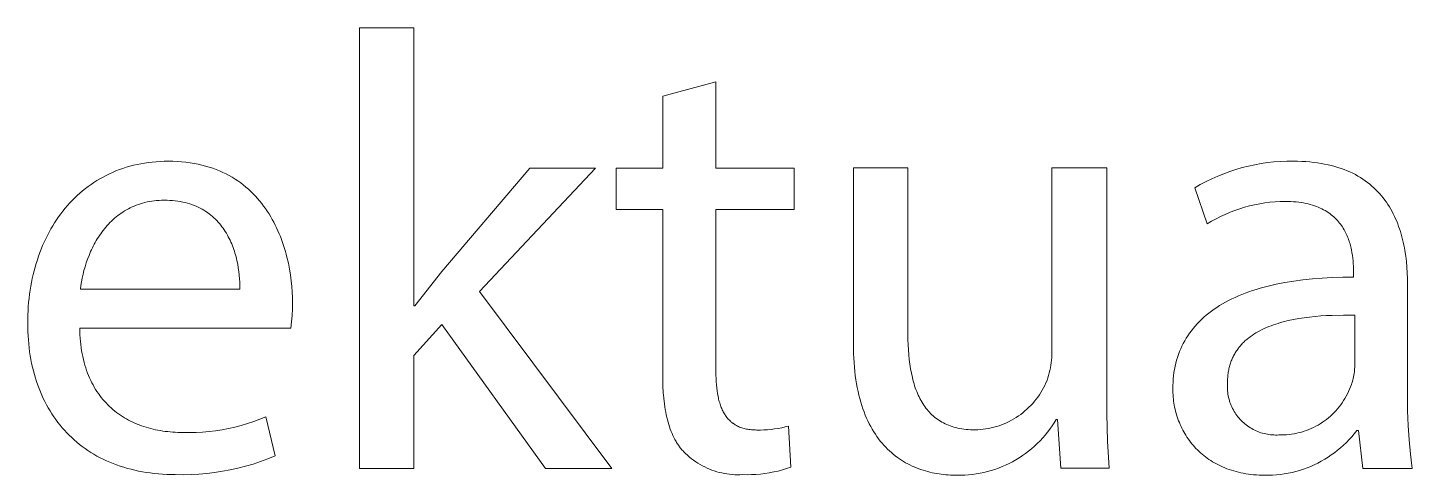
# Model space of a CAD drawing. Header units: millimetres. Extents: x -962 to 3068, y -237 to 2578.
# Drawn here: x 2639.7 to 2729.7, y -170.2 to -141.1 of the extents above; entities that cross this region are included whole.
import ezdxf

# ---------------------------------------------------------------- set-up
doc = ezdxf.new("R2010")
doc.units = ezdxf.units.MM
doc.header["$MEASUREMENT"] = 0
doc.layers.add('Domyślny', color=7, linetype='Continuous', true_color=0x000000)

msp = doc.modelspace()

# ---------------------------------------------------------------- linework, layer by layer
at = {"layer": 'Domyślny', "color": 18, "lineweight": 15, "true_color": 0x000000}
for p, q in [((2661.283, -169.788), (2661.283, -141.135)), ((2661.283, -141.135), (2664.8, -141.135)), ((2664.8, -141.135), (2664.8, -159.226)), ((2680.982, -145.579), (2684.445, -144.653)), ((2684.445, -144.653), (2684.445, -150.262)), ((2680.982, -150.262), (2680.982, -145.579)), ((2645.665, -150.365), (2645.889, -150.286)), ((2645.889, -150.286), (2646.116, -150.213)), ((2646.116, -150.213), (2646.347, -150.145)), ((2646.347, -150.145), (2646.581, -150.084)), ((2646.581, -150.084), (2646.819, -150.029)), ((2646.819, -150.029), (2647.06, -149.98)), ((2647.06, -149.98), (2647.305, -149.938)), ((2647.305, -149.938), (2647.553, -149.902)), ((2647.553, -149.902), (2647.805, -149.872)), ((2647.805, -149.872), (2648.06, -149.849)), ((2648.06, -149.849), (2648.318, -149.832)), ((2648.318, -149.832), (2648.58, -149.822)), ((2648.58, -149.822), (2648.845, -149.818)), ((2648.845, -149.818), (2649.141, -149.822)), ((2649.141, -149.822), (2649.43, -149.834)), ((2649.43, -149.834), (2649.713, -149.854)), ((2649.713, -149.854), (2649.989, -149.882)), ((2649.989, -149.882), (2650.258, -149.917)), ((2650.258, -149.917), (2650.521, -149.96)), ((2650.521, -149.96), (2650.777, -150.01)), ((2650.777, -150.01), (2651.026, -150.066)), ((2651.026, -150.066), (2651.27, -150.13)), ((2651.27, -150.13), (2651.507, -150.2)), ((2651.507, -150.2), (2651.738, -150.277)), ((2651.738, -150.277), (2651.963, -150.36)), ((2666.625, -156.998), (2672.342, -150.261)), ((2676.623, -150.261), (2669.081, -158.287)), ((2672.342, -150.261), (2676.623, -150.261)), ((2677.949, -152.96), (2677.949, -150.262)), ((2677.949, -150.262), (2680.982, -150.262)), ((2684.445, -150.262), (2689.531, -150.262)), ((2689.531, -150.262), (2689.531, -152.96)), ((2693.377, -161.69), (2693.377, -150.256)), ((2693.377, -150.256), (2696.92, -150.256)), ((2696.92, -150.256), (2696.92, -161.073)), ((2706.275, -162.24), (2706.275, -150.256)), ((2706.275, -150.256), (2709.844, -150.256)), ((2709.844, -150.256), (2709.844, -164.468)), ((2718.247, -150.352), (2718.651, -150.235)), ((2718.651, -150.235), (2719.059, -150.133)), ((2719.059, -150.133), (2719.47, -150.044)), ((2719.47, -150.044), (2719.884, -149.97)), ((2719.884, -149.97), (2720.301, -149.911)), ((2720.301, -149.911), (2720.719, -149.865)), ((2720.719, -149.865), (2721.138, -149.835)), ((2721.138, -149.835), (2721.559, -149.819)), ((2721.559, -149.819), (2721.979, -149.817)), ((2721.979, -149.817), (2722.255, -149.82)), ((2722.255, -149.82), (2722.525, -149.829)), ((2722.525, -149.829), (2722.788, -149.843)), ((2722.788, -149.843), (2723.045, -149.864)), ((2723.045, -149.864), (2723.295, -149.89)), ((2723.295, -149.89), (2723.539, -149.921)), ((2723.539, -149.921), (2723.777, -149.958)), ((2723.777, -149.958), (2724.009, -150)), ((2724.009, -150), (2724.235, -150.047)), ((2724.235, -150.047), (2724.455, -150.1)), ((2724.455, -150.1), (2724.669, -150.157)), ((2724.669, -150.157), (2724.877, -150.219)), ((2724.877, -150.219), (2725.079, -150.286)), ((2725.079, -150.286), (2725.276, -150.358)), ((2643.821, -151.326), (2644.01, -151.198)), ((2644.01, -151.198), (2644.204, -151.075)), ((2644.204, -151.075), (2644.401, -150.957)), ((2644.401, -150.957), (2644.603, -150.845)), ((2644.603, -150.845), (2644.808, -150.738)), ((2644.808, -150.738), (2645.017, -150.636)), ((2645.017, -150.636), (2645.229, -150.54)), ((2645.229, -150.54), (2645.445, -150.449)), ((2645.445, -150.449), (2645.665, -150.365)), ((2651.963, -150.36), (2652.182, -150.449)), ((2652.182, -150.449), (2652.395, -150.544)), ((2652.395, -150.544), (2652.602, -150.644)), ((2652.602, -150.644), (2652.803, -150.751)), ((2652.803, -150.751), (2652.998, -150.863)), ((2652.998, -150.863), (2653.187, -150.98)), ((2653.187, -150.98), (2653.371, -151.102)), ((2653.371, -151.102), (2653.55, -151.229)), ((2715.929, -151.338), (2716.3, -151.14)), ((2716.3, -151.14), (2716.678, -150.956)), ((2716.678, -150.956), (2717.062, -150.785)), ((2717.062, -150.785), (2717.452, -150.627)), ((2717.452, -150.627), (2717.847, -150.482)), ((2717.847, -150.482), (2718.247, -150.352)), ((2725.276, -150.358), (2725.467, -150.435)), ((2725.467, -150.435), (2725.653, -150.516)), ((2725.653, -150.516), (2725.833, -150.601)), ((2725.833, -150.601), (2726.008, -150.691)), ((2726.008, -150.691), (2726.177, -150.785)), ((2726.177, -150.785), (2726.341, -150.883)), ((2726.341, -150.883), (2726.5, -150.985)), ((2726.5, -150.985), (2726.654, -151.091)), ((2726.654, -151.091), (2726.802, -151.201)), ((2726.802, -151.201), (2726.946, -151.314)), ((2642.765, -152.2), (2642.931, -152.043)), ((2642.931, -152.043), (2643.101, -151.89)), ((2643.101, -151.89), (2643.275, -151.742)), ((2643.275, -151.742), (2643.453, -151.598)), ((2643.453, -151.598), (2643.635, -151.46)), ((2643.635, -151.46), (2643.821, -151.326)), ((2653.55, -151.229), (2653.723, -151.36)), ((2653.723, -151.36), (2653.89, -151.497)), ((2653.89, -151.497), (2654.052, -151.637)), ((2654.052, -151.637), (2654.209, -151.782)), ((2654.209, -151.782), (2654.36, -151.931)), ((2654.36, -151.931), (2654.507, -152.084)), ((2654.507, -152.084), (2654.648, -152.24)), ((2715.564, -151.548), (2715.929, -151.338)), ((2716.37, -153.897), (2715.564, -151.548)), ((2726.946, -151.314), (2727.085, -151.432)), ((2727.085, -151.432), (2727.219, -151.553)), ((2727.219, -151.553), (2727.348, -151.677)), ((2727.348, -151.677), (2727.473, -151.805)), ((2727.473, -151.805), (2727.592, -151.935)), ((2727.592, -151.935), (2727.708, -152.069)), ((2727.708, -152.069), (2727.818, -152.207)), ((2641.996, -153.056), (2642.142, -152.876)), ((2642.142, -152.876), (2642.291, -152.701)), ((2642.291, -152.701), (2642.445, -152.529)), ((2642.445, -152.529), (2642.603, -152.363)), ((2642.603, -152.363), (2642.765, -152.2)), ((2646.126, -152.976), (2646.007, -153.046)), ((2646.248, -152.909), (2646.126, -152.976)), ((2646.372, -152.846), (2646.248, -152.909)), ((2646.5, -152.785), (2646.372, -152.846)), ((2646.63, -152.729), (2646.5, -152.785)), ((2646.763, -152.676), (2646.63, -152.729)), ((2646.898, -152.626), (2646.763, -152.676)), ((2647.037, -152.581), (2646.898, -152.626)), ((2647.178, -152.539), (2647.037, -152.581)), ((2647.322, -152.501), (2647.178, -152.539)), ((2647.468, -152.468), (2647.322, -152.501)), ((2647.618, -152.438), (2647.468, -152.468)), ((2647.771, -152.413), (2647.618, -152.438)), ((2647.926, -152.392), (2647.771, -152.413)), ((2648.084, -152.376), (2647.926, -152.392)), ((2648.246, -152.364), (2648.084, -152.376)), ((2648.41, -152.357), (2648.246, -152.364)), ((2648.577, -152.355), (2648.41, -152.357)), ((2648.762, -152.357), (2648.577, -152.355)), ((2648.943, -152.365), (2648.762, -152.357)), ((2649.119, -152.377), (2648.943, -152.365)), ((2649.292, -152.395), (2649.119, -152.377)), ((2649.46, -152.417), (2649.292, -152.395)), ((2649.623, -152.444), (2649.46, -152.417)), ((2649.783, -152.475), (2649.623, -152.444)), ((2649.938, -152.51), (2649.783, -152.475)), ((2650.09, -152.55), (2649.938, -152.51)), ((2650.237, -152.594), (2650.09, -152.55)), ((2650.38, -152.642), (2650.237, -152.594)), ((2650.52, -152.694), (2650.38, -152.642)), ((2650.655, -152.75), (2650.52, -152.694)), ((2650.787, -152.809), (2650.655, -152.75)), ((2650.915, -152.873), (2650.787, -152.809)), ((2651.039, -152.939), (2650.915, -152.873)), ((2651.159, -153.009), (2651.039, -152.939)), ((2654.648, -152.24), (2654.784, -152.4)), ((2654.784, -152.4), (2654.916, -152.563)), ((2654.916, -152.563), (2655.042, -152.73)), ((2655.042, -152.73), (2655.164, -152.899)), ((2655.164, -152.899), (2655.28, -153.071)), ((2680.982, -152.96), (2677.949, -152.96)), ((2680.982, -163.616), (2680.982, -152.96)), ((2689.531, -152.96), (2684.445, -152.96)), ((2684.445, -152.96), (2684.445, -163.495)), ((2718.491, -152.911), (2718.174, -153.02)), ((2718.811, -152.813), (2718.491, -152.911)), ((2719.135, -152.726), (2718.811, -152.813)), ((2719.461, -152.65), (2719.135, -152.726)), ((2719.79, -152.585), (2719.461, -152.65)), ((2720.121, -152.532), (2719.79, -152.585)), ((2720.453, -152.49), (2720.121, -152.532)), ((2720.787, -152.46), (2720.453, -152.49)), ((2721.121, -152.441), (2720.787, -152.46)), ((2721.456, -152.434), (2721.121, -152.441)), ((2721.64, -152.436), (2721.456, -152.434)), ((2721.819, -152.442), (2721.64, -152.436)), ((2721.993, -152.453), (2721.819, -152.442)), ((2722.163, -152.467), (2721.993, -152.453)), ((2722.327, -152.485), (2722.163, -152.467)), ((2722.486, -152.507), (2722.327, -152.485)), ((2722.641, -152.533), (2722.486, -152.507)), ((2722.791, -152.562), (2722.641, -152.533)), ((2722.936, -152.595), (2722.791, -152.562)), ((2723.077, -152.631), (2722.936, -152.595)), ((2723.213, -152.671), (2723.077, -152.631)), ((2723.345, -152.713), (2723.213, -152.671)), ((2723.472, -152.759), (2723.345, -152.713)), ((2723.596, -152.808), (2723.472, -152.759)), ((2723.715, -152.86), (2723.596, -152.808)), ((2723.829, -152.914), (2723.715, -152.86)), ((2723.94, -152.971), (2723.829, -152.914)), ((2724.047, -153.031), (2723.94, -152.971)), ((2727.818, -152.207), (2727.925, -152.347)), ((2727.925, -152.347), (2728.027, -152.49)), ((2728.027, -152.49), (2728.124, -152.635)), ((2728.124, -152.635), (2728.218, -152.784)), ((2728.218, -152.784), (2728.307, -152.935)), ((2728.307, -152.935), (2728.392, -153.088)), ((2641.333, -154.019), (2641.457, -153.818)), ((2641.457, -153.818), (2641.585, -153.622)), ((2641.585, -153.622), (2641.718, -153.429)), ((2641.718, -153.429), (2641.855, -153.241)), ((2641.855, -153.241), (2641.996, -153.056)), ((2644.959, -153.904), (2644.868, -154.004)), ((2645.052, -153.807), (2644.959, -153.904)), ((2645.148, -153.712), (2645.052, -153.807)), ((2645.246, -153.62), (2645.148, -153.712)), ((2645.347, -153.53), (2645.246, -153.62)), ((2645.451, -153.442), (2645.347, -153.53)), ((2645.557, -153.357), (2645.451, -153.442)), ((2645.665, -153.275), (2645.557, -153.357)), ((2645.776, -153.196), (2645.665, -153.275)), ((2645.89, -153.12), (2645.776, -153.196)), ((2646.007, -153.046), (2645.89, -153.12)), ((2651.276, -153.083), (2651.159, -153.009)), ((2651.389, -153.159), (2651.276, -153.083)), ((2651.499, -153.239), (2651.389, -153.159)), ((2651.605, -153.322), (2651.499, -153.239)), ((2651.708, -153.407), (2651.605, -153.322)), ((2651.807, -153.495), (2651.708, -153.407)), ((2651.903, -153.586), (2651.807, -153.495)), ((2651.995, -153.68), (2651.903, -153.586)), ((2652.084, -153.775), (2651.995, -153.68)), ((2652.17, -153.873), (2652.084, -153.775)), ((2652.253, -153.974), (2652.17, -153.873)), ((2655.28, -153.071), (2655.393, -153.246)), ((2655.393, -153.246), (2655.5, -153.423)), ((2655.5, -153.423), (2655.603, -153.603)), ((2655.603, -153.603), (2655.702, -153.784)), ((2655.702, -153.784), (2655.796, -153.968)), ((2716.657, -153.725), (2716.37, -153.897)), ((2716.951, -153.563), (2716.657, -153.725)), ((2717.249, -153.412), (2716.951, -153.563)), ((2717.553, -153.271), (2717.249, -153.412)), ((2717.862, -153.14), (2717.553, -153.271)), ((2718.174, -153.02), (2717.862, -153.14)), ((2724.15, -153.094), (2724.047, -153.031)), ((2724.249, -153.159), (2724.15, -153.094)), ((2724.345, -153.226), (2724.249, -153.159)), ((2724.436, -153.295), (2724.345, -153.226)), ((2724.524, -153.367), (2724.436, -153.295)), ((2724.609, -153.44), (2724.524, -153.367)), ((2724.69, -153.516), (2724.609, -153.44)), ((2724.767, -153.593), (2724.69, -153.516)), ((2724.842, -153.672), (2724.767, -153.593)), ((2724.913, -153.753), (2724.842, -153.672)), ((2724.98, -153.836), (2724.913, -153.753)), ((2725.045, -153.92), (2724.98, -153.836)), ((2728.392, -153.088), (2728.473, -153.244)), ((2728.473, -153.244), (2728.55, -153.402)), ((2728.55, -153.402), (2728.624, -153.563)), ((2728.624, -153.563), (2728.693, -153.725)), ((2728.693, -153.725), (2728.759, -153.889)), ((2728.759, -153.889), (2728.821, -154.056)), ((2640.879, -154.858), (2640.986, -154.643)), ((2640.986, -154.643), (2641.097, -154.431)), ((2641.097, -154.431), (2641.213, -154.223)), ((2641.213, -154.223), (2641.333, -154.019)), ((2644.302, -154.753), (2644.231, -154.866)), ((2644.376, -154.641), (2644.302, -154.753)), ((2644.452, -154.53), (2644.376, -154.641)), ((2644.53, -154.421), (2644.452, -154.53)), ((2644.611, -154.314), (2644.53, -154.421)), ((2644.694, -154.209), (2644.611, -154.314)), ((2644.78, -154.105), (2644.694, -154.209)), ((2644.868, -154.004), (2644.78, -154.105)), ((2652.332, -154.076), (2652.253, -153.974)), ((2652.409, -154.18), (2652.332, -154.076)), ((2652.482, -154.287), (2652.409, -154.18)), ((2652.553, -154.395), (2652.482, -154.287)), ((2652.62, -154.504), (2652.553, -154.395)), ((2652.685, -154.615), (2652.62, -154.504)), ((2652.746, -154.728), (2652.685, -154.615)), ((2652.805, -154.842), (2652.746, -154.728)), ((2655.796, -153.968), (2655.886, -154.153)), ((2655.886, -154.153), (2655.971, -154.34)), ((2655.971, -154.34), (2656.052, -154.528)), ((2656.052, -154.528), (2656.13, -154.717)), ((2656.13, -154.717), (2656.203, -154.908)), ((2725.106, -154.005), (2725.045, -153.92)), ((2725.165, -154.091), (2725.106, -154.005)), ((2725.221, -154.179), (2725.165, -154.091)), ((2725.273, -154.268), (2725.221, -154.179)), ((2725.323, -154.358), (2725.273, -154.268)), ((2725.371, -154.448), (2725.323, -154.358)), ((2725.415, -154.54), (2725.371, -154.448)), ((2725.458, -154.632), (2725.415, -154.54)), ((2725.497, -154.725), (2725.458, -154.632)), ((2725.534, -154.818), (2725.497, -154.725)), ((2728.821, -154.056), (2728.88, -154.224)), ((2728.88, -154.224), (2728.935, -154.394)), ((2728.935, -154.394), (2728.986, -154.565)), ((2728.986, -154.565), (2729.034, -154.738)), ((2729.034, -154.738), (2729.079, -154.913)), ((2640.497, -155.754), (2640.586, -155.525)), ((2640.586, -155.525), (2640.679, -155.299)), ((2640.679, -155.299), (2640.777, -155.077)), ((2640.777, -155.077), (2640.879, -154.858)), ((2643.797, -155.693), (2643.693, -155.937)), ((2643.852, -155.572), (2643.797, -155.693)), ((2643.909, -155.452), (2643.852, -155.572)), ((2643.969, -155.333), (2643.909, -155.452)), ((2644.031, -155.214), (2643.969, -155.333)), ((2644.095, -155.097), (2644.031, -155.214)), ((2644.162, -154.981), (2644.095, -155.097)), ((2644.231, -154.866), (2644.162, -154.981)), ((2652.861, -154.957), (2652.805, -154.842)), ((2652.914, -155.073), (2652.861, -154.957)), ((2652.965, -155.191), (2652.914, -155.073)), ((2653.013, -155.309), (2652.965, -155.191)), ((2653.058, -155.428), (2653.013, -155.309)), ((2653.101, -155.547), (2653.058, -155.428)), ((2653.141, -155.667), (2653.101, -155.547)), ((2653.179, -155.788), (2653.141, -155.667)), ((2656.203, -154.908), (2656.272, -155.099)), ((2656.272, -155.099), (2656.337, -155.291)), ((2656.337, -155.291), (2656.399, -155.484)), ((2656.399, -155.484), (2656.456, -155.677)), ((2656.456, -155.677), (2656.51, -155.87)), ((2725.569, -154.912), (2725.534, -154.818)), ((2725.602, -155.006), (2725.569, -154.912)), ((2725.632, -155.1), (2725.602, -155.006)), ((2725.66, -155.194), (2725.632, -155.1)), ((2725.687, -155.288), (2725.66, -155.194)), ((2725.711, -155.383), (2725.687, -155.288)), ((2725.733, -155.477), (2725.711, -155.383)), ((2725.753, -155.571), (2725.733, -155.477)), ((2725.789, -155.757), (2725.753, -155.571)), ((2729.079, -154.913), (2729.121, -155.088)), ((2729.121, -155.088), (2729.159, -155.265)), ((2729.159, -155.265), (2729.194, -155.443)), ((2729.194, -155.443), (2729.227, -155.622)), ((2729.227, -155.622), (2729.282, -155.983)), ((2640.188, -156.702), (2640.259, -156.46)), ((2640.259, -156.46), (2640.334, -156.222)), ((2640.334, -156.222), (2640.413, -155.986)), ((2640.413, -155.986), (2640.497, -155.754)), ((2643.512, -156.429), (2643.435, -156.676)), ((2643.598, -156.182), (2643.512, -156.429)), ((2643.693, -155.937), (2643.598, -156.182)), ((2653.214, -155.909), (2653.179, -155.788)), ((2653.247, -156.03), (2653.214, -155.909)), ((2653.278, -156.151), (2653.247, -156.03)), ((2653.306, -156.273), (2653.278, -156.151)), ((2653.356, -156.515), (2653.306, -156.273)), ((2653.398, -156.756), (2653.356, -156.515)), ((2656.51, -155.87), (2656.56, -156.063)), ((2656.56, -156.063), (2656.65, -156.449)), ((2656.65, -156.449), (2656.726, -156.832)), ((2725.818, -155.941), (2725.789, -155.757)), ((2725.84, -156.122), (2725.818, -155.941)), ((2725.858, -156.3), (2725.84, -156.122)), ((2725.87, -156.473), (2725.858, -156.3)), ((2725.879, -156.64), (2725.87, -156.473)), ((2729.282, -155.983), (2729.326, -156.347)), ((2729.326, -156.347), (2729.36, -156.713)), ((2639.954, -157.696), (2640.005, -157.443)), ((2640.005, -157.443), (2640.062, -157.193)), ((2640.062, -157.193), (2640.123, -156.946)), ((2640.123, -156.946), (2640.188, -156.702)), ((2643.252, -157.413), (2643.207, -157.654)), ((2643.305, -157.169), (2643.252, -157.413)), ((2643.365, -156.923), (2643.305, -157.169)), ((2643.435, -156.676), (2643.365, -156.923)), ((2653.432, -156.995), (2653.398, -156.756)), ((2653.457, -157.23), (2653.432, -156.995)), ((2653.475, -157.462), (2653.457, -157.23)), ((2653.486, -157.689), (2653.475, -157.462)), ((2656.726, -156.832), (2656.789, -157.212)), ((2656.789, -157.212), (2656.839, -157.588)), ((2664.88, -159.226), (2666.625, -156.998)), ((2722.597, -157.531), (2723.215, -157.466)), ((2723.215, -157.466), (2723.852, -157.417)), ((2723.852, -157.417), (2724.51, -157.382)), ((2724.51, -157.382), (2725.187, -157.363)), ((2725.187, -157.363), (2725.885, -157.359)), ((2725.883, -156.802), (2725.879, -156.64)), ((2725.885, -156.957), (2725.883, -156.802)), ((2725.885, -157.359), (2725.885, -156.957)), ((2729.36, -156.713), (2729.383, -157.08)), ((2729.383, -157.08), (2729.397, -157.448)), ((2729.397, -157.448), (2729.401, -157.816)), ((2639.828, -158.469), (2639.865, -158.209)), ((2639.865, -158.209), (2639.907, -157.951)), ((2639.907, -157.951), (2639.954, -157.696)), ((2643.17, -157.892), (2643.141, -158.126)), ((2643.141, -158.126), (2653.489, -158.126)), ((2643.207, -157.654), (2643.17, -157.892)), ((2653.491, -157.911), (2653.486, -157.689)), ((2653.489, -158.126), (2653.491, -157.911)), ((2656.839, -157.588), (2656.877, -157.956)), ((2656.877, -157.956), (2656.904, -158.318)), ((2656.904, -158.318), (2656.919, -158.67)), ((2669.081, -158.287), (2677.67, -169.788)), ((2718.627, -158.486), (2718.855, -158.397)), ((2718.855, -158.397), (2719.088, -158.311)), ((2719.088, -158.311), (2719.326, -158.23)), ((2719.326, -158.23), (2719.57, -158.151)), ((2719.57, -158.151), (2719.819, -158.077)), ((2719.819, -158.077), (2720.073, -158.006)), ((2720.073, -158.006), (2720.333, -157.938)), ((2720.333, -157.938), (2720.868, -157.814)), ((2720.868, -157.814), (2721.424, -157.705)), ((2721.424, -157.705), (2722, -157.611)), ((2722, -157.611), (2722.597, -157.531)), ((2729.401, -157.816), (2729.401, -165.116)), ((2639.728, -159.533), (2639.746, -159.264)), ((2639.746, -159.264), (2639.768, -158.997)), ((2639.768, -158.997), (2639.796, -158.732)), ((2639.796, -158.732), (2639.828, -158.469)), ((2656.924, -159.011), (2656.914, -159.425)), ((2656.919, -158.67), (2656.924, -159.011)), ((2664.8, -159.226), (2664.88, -159.226)), ((2717.001, -159.325), (2717.185, -159.208)), ((2717.185, -159.208), (2717.374, -159.094)), ((2717.374, -159.094), (2717.57, -158.984)), ((2717.57, -158.984), (2717.77, -158.877)), ((2717.77, -158.877), (2717.976, -158.774)), ((2717.976, -158.774), (2718.188, -158.675)), ((2718.188, -158.675), (2718.405, -158.578)), ((2718.405, -158.578), (2718.627, -158.486)), ((2639.706, -160.353), (2639.708, -160.078)), ((2639.708, -160.078), (2639.716, -159.805)), ((2639.716, -159.805), (2639.728, -159.533)), ((2656.89, -159.839), (2656.853, -160.251)), ((2656.914, -159.425), (2656.89, -159.839)), ((2715.869, -160.242), (2716.013, -160.101)), ((2716.013, -160.101), (2716.164, -159.963)), ((2716.164, -159.963), (2716.32, -159.828)), ((2716.32, -159.828), (2716.482, -159.697)), ((2716.482, -159.697), (2716.649, -159.57)), ((2716.649, -159.57), (2716.822, -159.446)), ((2716.822, -159.446), (2717.001, -159.325)), ((2721.645, -160.184), (2721.314, -160.266)), ((2721.984, -160.112), (2721.645, -160.184)), ((2722.329, -160.049), (2721.984, -160.112)), ((2722.681, -159.994), (2722.329, -160.049)), ((2723.037, -159.948), (2722.681, -159.994)), ((2723.398, -159.91), (2723.037, -159.948)), ((2723.762, -159.879), (2723.398, -159.91)), ((2724.129, -159.856), (2723.762, -159.879)), ((2724.496, -159.839), (2724.129, -159.856)), ((2725.233, -159.823), (2724.496, -159.839)), ((2725.965, -159.829), (2725.233, -159.823)), ((2725.965, -163.211), (2725.965, -159.829)), ((2639.708, -160.628), (2639.706, -160.353)), ((2639.716, -160.899), (2639.708, -160.628)), ((2639.729, -161.167), (2639.716, -160.899)), ((2643.088, -160.662), (2643.093, -160.885)), ((2656.804, -160.662), (2643.088, -160.662)), ((2643.093, -160.885), (2643.103, -161.104)), ((2643.103, -161.104), (2643.117, -161.319)), ((2656.853, -160.251), (2656.804, -160.662)), ((2666.625, -160.434), (2664.8, -162.447)), ((2673.362, -169.788), (2666.625, -160.434)), ((2696.92, -161.073), (2696.924, -161.416)), ((2715.119, -161.16), (2715.23, -160.998)), ((2715.23, -160.998), (2715.346, -160.84)), ((2715.346, -160.84), (2715.468, -160.686)), ((2715.468, -160.686), (2715.596, -160.534)), ((2715.596, -160.534), (2715.729, -160.386)), ((2715.729, -160.386), (2715.869, -160.242)), ((2719.415, -161.062), (2719.291, -161.144)), ((2719.543, -160.983), (2719.415, -161.062)), ((2719.674, -160.907), (2719.543, -160.983)), ((2719.808, -160.835), (2719.674, -160.907)), ((2719.946, -160.765), (2719.808, -160.835)), ((2720.086, -160.698), (2719.946, -160.765)), ((2720.23, -160.634), (2720.086, -160.698)), ((2720.377, -160.574), (2720.23, -160.634)), ((2720.527, -160.515), (2720.377, -160.574)), ((2720.679, -160.46), (2720.527, -160.515)), ((2720.834, -160.408), (2720.679, -160.46)), ((2720.992, -160.358), (2720.834, -160.408)), ((2721.152, -160.311), (2720.992, -160.358)), ((2721.314, -160.266), (2721.152, -160.311)), ((2639.748, -161.433), (2639.729, -161.167)), ((2639.771, -161.695), (2639.748, -161.433)), ((2639.799, -161.954), (2639.771, -161.695)), ((2639.833, -162.211), (2639.799, -161.954)), ((2643.117, -161.319), (2643.135, -161.53)), ((2643.135, -161.53), (2643.157, -161.737)), ((2643.157, -161.737), (2643.184, -161.94)), ((2643.184, -161.94), (2643.214, -162.139)), ((2693.388, -162.317), (2693.377, -161.69)), ((2696.924, -161.416), (2696.934, -161.753)), ((2696.934, -161.753), (2696.951, -162.082)), ((2714.654, -162.016), (2714.736, -161.838)), ((2714.736, -161.838), (2714.823, -161.664)), ((2714.823, -161.664), (2714.916, -161.492)), ((2714.916, -161.492), (2715.015, -161.324)), ((2715.015, -161.324), (2715.119, -161.16)), ((2718.401, -161.98), (2718.358, -162.037)), ((2718.444, -161.924), (2718.401, -161.98)), ((2718.489, -161.868), (2718.444, -161.924)), ((2718.535, -161.814), (2718.489, -161.868)), ((2718.582, -161.76), (2718.535, -161.814)), ((2718.631, -161.708), (2718.582, -161.76)), ((2718.68, -161.656), (2718.631, -161.708)), ((2718.73, -161.605), (2718.68, -161.656)), ((2718.782, -161.555), (2718.73, -161.605)), ((2718.834, -161.506), (2718.782, -161.555)), ((2718.888, -161.458), (2718.834, -161.506)), ((2718.943, -161.411), (2718.888, -161.458)), ((2718.998, -161.364), (2718.943, -161.411)), ((2719.055, -161.318), (2718.998, -161.364)), ((2719.171, -161.23), (2719.055, -161.318)), ((2719.291, -161.144), (2719.171, -161.23)), ((2639.872, -162.464), (2639.833, -162.211)), ((2639.915, -162.714), (2639.872, -162.464)), ((2639.964, -162.96), (2639.915, -162.714)), ((2643.214, -162.139), (2643.249, -162.333)), ((2643.249, -162.333), (2643.287, -162.524)), ((2643.287, -162.524), (2643.33, -162.711)), ((2643.33, -162.711), (2643.376, -162.894)), ((2643.376, -162.894), (2643.426, -163.073)), ((2664.8, -162.447), (2664.8, -169.788)), ((2693.401, -162.619), (2693.388, -162.317)), ((2693.419, -162.914), (2693.401, -162.619)), ((2696.951, -162.082), (2696.975, -162.403)), ((2696.975, -162.403), (2697.007, -162.717)), ((2697.007, -162.717), (2697.046, -163.022)), ((2706.238, -162.916), (2706.256, -162.747)), ((2706.256, -162.747), (2706.267, -162.579)), ((2706.267, -162.579), (2706.274, -162.41)), ((2706.274, -162.41), (2706.275, -162.24)), ((2714.337, -162.954), (2714.389, -162.76)), ((2714.389, -162.76), (2714.446, -162.569)), ((2714.446, -162.569), (2714.51, -162.381)), ((2714.51, -162.381), (2714.579, -162.197)), ((2714.579, -162.197), (2714.654, -162.016)), ((2717.919, -162.868), (2717.894, -162.939)), ((2717.945, -162.798), (2717.919, -162.868)), ((2717.972, -162.729), (2717.945, -162.798)), ((2718.001, -162.661), (2717.972, -162.729)), ((2718.031, -162.594), (2718.001, -162.661)), ((2718.062, -162.529), (2718.031, -162.594)), ((2718.095, -162.464), (2718.062, -162.529)), ((2718.129, -162.4), (2718.095, -162.464)), ((2718.164, -162.337), (2718.129, -162.4)), ((2718.2, -162.275), (2718.164, -162.337)), ((2718.238, -162.214), (2718.2, -162.275)), ((2718.277, -162.154), (2718.238, -162.214)), ((2718.317, -162.095), (2718.277, -162.154)), ((2718.358, -162.037), (2718.317, -162.095)), ((2640.017, -163.204), (2639.964, -162.96)), ((2640.076, -163.444), (2640.017, -163.204)), ((2640.14, -163.681), (2640.076, -163.444)), ((2640.208, -163.914), (2640.14, -163.681)), ((2643.426, -163.073), (2643.48, -163.248)), ((2643.48, -163.248), (2643.537, -163.419)), ((2643.537, -163.419), (2643.598, -163.587)), ((2643.598, -163.587), (2643.663, -163.75)), ((2643.663, -163.75), (2643.731, -163.91)), ((2680.986, -164.04), (2680.982, -163.616)), ((2684.445, -163.495), (2684.447, -163.719)), ((2684.447, -163.719), (2684.453, -163.936)), ((2693.443, -163.202), (2693.419, -162.914)), ((2693.471, -163.482), (2693.443, -163.202)), ((2693.504, -163.756), (2693.471, -163.482)), ((2693.541, -164.023), (2693.504, -163.756)), ((2697.046, -163.022), (2697.093, -163.318)), ((2697.093, -163.318), (2697.147, -163.606)), ((2697.147, -163.606), (2697.21, -163.885)), ((2706.021, -163.905), (2706.07, -163.744)), ((2706.07, -163.744), (2706.115, -163.58)), ((2706.115, -163.58), (2706.154, -163.416)), ((2706.154, -163.416), (2706.187, -163.25)), ((2706.187, -163.25), (2706.215, -163.083)), ((2706.215, -163.083), (2706.238, -162.916)), ((2714.169, -163.971), (2714.191, -163.762)), ((2714.191, -163.762), (2714.218, -163.555)), ((2714.218, -163.555), (2714.252, -163.351)), ((2714.252, -163.351), (2714.291, -163.151)), ((2714.291, -163.151), (2714.337, -162.954)), ((2717.718, -163.788), (2717.711, -163.871)), ((2717.727, -163.705), (2717.718, -163.788)), ((2717.737, -163.624), (2717.727, -163.705)), ((2717.748, -163.543), (2717.737, -163.624)), ((2717.762, -163.464), (2717.748, -163.543)), ((2717.776, -163.386), (2717.762, -163.464)), ((2717.792, -163.309), (2717.776, -163.386)), ((2717.81, -163.233), (2717.792, -163.309)), ((2717.829, -163.158), (2717.81, -163.233)), ((2717.849, -163.084), (2717.829, -163.158)), ((2717.871, -163.011), (2717.849, -163.084)), ((2717.894, -162.939), (2717.871, -163.011)), ((2725.897, -163.835), (2725.917, -163.732)), ((2725.917, -163.732), (2725.933, -163.629)), ((2725.933, -163.629), (2725.946, -163.525)), ((2725.946, -163.525), (2725.956, -163.42)), ((2725.956, -163.42), (2725.962, -163.315)), ((2725.962, -163.315), (2725.965, -163.211)), ((2640.281, -164.144), (2640.208, -163.914)), ((2640.36, -164.37), (2640.281, -164.144)), ((2640.443, -164.593), (2640.36, -164.37)), ((2640.53, -164.812), (2640.443, -164.593)), ((2643.731, -163.91), (2643.802, -164.066)), ((2643.802, -164.066), (2643.877, -164.218)), ((2643.877, -164.218), (2643.955, -164.366)), ((2643.955, -164.366), (2644.036, -164.511)), ((2644.036, -164.511), (2644.121, -164.652)), ((2644.121, -164.652), (2644.208, -164.789)), ((2681, -164.45), (2680.986, -164.04)), ((2681.022, -164.848), (2681, -164.45)), ((2684.453, -163.936), (2684.463, -164.147)), ((2684.463, -164.147), (2684.478, -164.352)), ((2684.478, -164.352), (2684.497, -164.551)), ((2684.497, -164.551), (2684.521, -164.743)), ((2693.584, -164.282), (2693.541, -164.023)), ((2693.63, -164.535), (2693.584, -164.282)), ((2693.681, -164.781), (2693.63, -164.535)), ((2697.21, -163.885), (2697.244, -164.021)), ((2697.244, -164.021), (2697.281, -164.155)), ((2697.281, -164.155), (2697.319, -164.287)), ((2697.319, -164.287), (2697.36, -164.416)), ((2697.36, -164.416), (2697.403, -164.542)), ((2697.403, -164.542), (2697.448, -164.667)), ((2697.448, -164.667), (2697.495, -164.788)), ((2705.565, -164.854), (2705.656, -164.702)), ((2705.656, -164.702), (2705.742, -164.547)), ((2705.742, -164.547), (2705.822, -164.389)), ((2705.822, -164.389), (2705.897, -164.229)), ((2705.897, -164.229), (2705.966, -164.066)), ((2705.966, -164.066), (2706.021, -163.905)), ((2709.844, -164.468), (2709.848, -166.241)), ((2714.142, -164.62), (2714.145, -164.401)), ((2714.143, -164.752), (2714.142, -164.62)), ((2714.145, -164.401), (2714.154, -164.184)), ((2714.154, -164.184), (2714.169, -163.971)), ((2717.691, -164.325), (2717.688, -164.433)), ((2717.688, -164.433), (2717.688, -164.541)), ((2717.688, -164.541), (2717.693, -164.649)), ((2717.698, -164.217), (2717.691, -164.325)), ((2717.693, -164.649), (2717.701, -164.757)), ((2717.699, -164.129), (2717.698, -164.217)), ((2717.701, -164.042), (2717.699, -164.129)), ((2717.705, -163.956), (2717.701, -164.042)), ((2717.711, -163.871), (2717.705, -163.956)), ((2725.565, -164.8), (2725.632, -164.648)), ((2725.632, -164.648), (2725.694, -164.494)), ((2725.694, -164.494), (2725.751, -164.338)), ((2725.751, -164.338), (2725.786, -164.239)), ((2725.786, -164.239), (2725.819, -164.14)), ((2725.819, -164.14), (2725.848, -164.039)), ((2725.848, -164.039), (2725.874, -163.937)), ((2725.874, -163.937), (2725.897, -163.835)), ((2640.623, -165.028), (2640.53, -164.812)), ((2640.72, -165.24), (2640.623, -165.028)), ((2640.822, -165.448), (2640.72, -165.24)), ((2640.929, -165.652), (2640.822, -165.448)), ((2644.208, -164.789), (2644.299, -164.922)), ((2644.299, -164.922), (2644.393, -165.052)), ((2644.393, -165.052), (2644.49, -165.178)), ((2644.49, -165.178), (2644.589, -165.301)), ((2644.589, -165.301), (2644.692, -165.419)), ((2644.692, -165.419), (2644.797, -165.535)), ((2644.797, -165.535), (2644.905, -165.646)), ((2681.054, -165.232), (2681.022, -164.848)), ((2681.097, -165.602), (2681.054, -165.232)), ((2681.122, -165.782), (2681.097, -165.602)), ((2684.521, -164.743), (2684.549, -164.928)), ((2684.549, -164.928), (2684.582, -165.108)), ((2684.582, -165.108), (2684.601, -165.195)), ((2684.601, -165.195), (2684.621, -165.28)), ((2684.621, -165.28), (2684.641, -165.364)), ((2684.641, -165.364), (2684.664, -165.446)), ((2684.664, -165.446), (2684.687, -165.527)), ((2684.687, -165.527), (2684.712, -165.606)), ((2684.712, -165.606), (2684.738, -165.683)), ((2693.737, -165.021), (2693.681, -164.781)), ((2693.797, -165.254), (2693.737, -165.021)), ((2693.86, -165.48), (2693.797, -165.254)), ((2693.928, -165.7), (2693.86, -165.48)), ((2697.495, -164.788), (2697.544, -164.908)), ((2697.544, -164.908), (2697.596, -165.024)), ((2697.596, -165.024), (2697.65, -165.138)), ((2697.65, -165.138), (2697.706, -165.25)), ((2697.706, -165.25), (2697.764, -165.359)), ((2697.764, -165.359), (2697.825, -165.465)), ((2697.825, -165.465), (2697.888, -165.569)), ((2697.888, -165.569), (2697.954, -165.67)), ((2704.915, -165.692), (2705.035, -165.562)), ((2705.035, -165.562), (2705.151, -165.428)), ((2705.151, -165.428), (2705.262, -165.29)), ((2705.262, -165.29), (2705.368, -165.148)), ((2705.368, -165.148), (2705.469, -165.002)), ((2705.469, -165.002), (2705.565, -164.854)), ((2714.148, -164.885), (2714.143, -164.752)), ((2714.155, -165.017), (2714.148, -164.885)), ((2714.165, -165.149), (2714.155, -165.017)), ((2714.179, -165.281), (2714.165, -165.149)), ((2714.195, -165.413), (2714.179, -165.281)), ((2714.214, -165.543), (2714.195, -165.413)), ((2714.236, -165.674), (2714.214, -165.543)), ((2717.701, -164.757), (2717.712, -164.864)), ((2717.712, -164.864), (2717.727, -164.971)), ((2717.727, -164.971), (2717.746, -165.078)), ((2717.746, -165.078), (2717.769, -165.184)), ((2717.769, -165.184), (2717.795, -165.288)), ((2717.795, -165.288), (2717.825, -165.392)), ((2717.825, -165.392), (2717.858, -165.495)), ((2717.858, -165.495), (2717.895, -165.597)), ((2717.895, -165.597), (2717.935, -165.697)), ((2725.058, -165.655), (2725.155, -165.52)), ((2725.155, -165.52), (2725.247, -165.382)), ((2725.247, -165.382), (2725.334, -165.24)), ((2725.334, -165.24), (2725.416, -165.096)), ((2725.416, -165.096), (2725.493, -164.949)), ((2725.493, -164.949), (2725.565, -164.8)), ((2729.401, -165.116), (2729.402, -166.053)), ((2641.041, -165.853), (2640.929, -165.652)), ((2641.157, -166.049), (2641.041, -165.853)), ((2641.277, -166.242), (2641.157, -166.049)), ((2641.403, -166.431), (2641.277, -166.242)), ((2641.532, -166.615), (2641.403, -166.431)), ((2644.905, -165.646), (2645.016, -165.755)), ((2645.016, -165.755), (2645.129, -165.859)), ((2645.129, -165.859), (2645.245, -165.96)), ((2645.245, -165.96), (2645.364, -166.058)), ((2645.364, -166.058), (2645.485, -166.152)), ((2645.485, -166.152), (2645.608, -166.243)), ((2645.608, -166.243), (2645.734, -166.33)), ((2645.734, -166.33), (2645.861, -166.414)), ((2645.861, -166.414), (2645.992, -166.494)), ((2645.992, -166.494), (2646.124, -166.571)), ((2654.799, -166.594), (2655.193, -166.433)), ((2655.193, -166.433), (2655.797, -168.983)), ((2681.15, -165.958), (2681.122, -165.782)), ((2681.18, -166.131), (2681.15, -165.958)), ((2681.214, -166.3), (2681.18, -166.131)), ((2681.25, -166.465), (2681.214, -166.3)), ((2681.289, -166.627), (2681.25, -166.465)), ((2684.738, -165.683), (2684.765, -165.758)), ((2684.765, -165.758), (2684.794, -165.832)), ((2684.794, -165.832), (2684.824, -165.904)), ((2684.824, -165.904), (2684.855, -165.975)), ((2684.855, -165.975), (2684.888, -166.043)), ((2684.888, -166.043), (2684.922, -166.11)), ((2684.922, -166.11), (2684.958, -166.175)), ((2684.958, -166.175), (2684.995, -166.238)), ((2684.995, -166.238), (2685.033, -166.3)), ((2685.033, -166.3), (2685.073, -166.36)), ((2685.073, -166.36), (2685.115, -166.418)), ((2685.115, -166.418), (2685.158, -166.474)), ((2685.158, -166.474), (2685.202, -166.529)), ((2694, -165.913), (2693.928, -165.7)), ((2694.075, -166.121), (2694, -165.913)), ((2694.154, -166.322), (2694.075, -166.121)), ((2694.237, -166.517), (2694.154, -166.322)), ((2697.954, -165.67), (2698.022, -165.768)), ((2698.022, -165.768), (2698.092, -165.863)), ((2698.092, -165.863), (2698.165, -165.956)), ((2698.165, -165.956), (2698.24, -166.045)), ((2698.24, -166.045), (2698.318, -166.132)), ((2698.318, -166.132), (2698.398, -166.216)), ((2698.398, -166.216), (2698.481, -166.297)), ((2698.481, -166.297), (2698.566, -166.375)), ((2698.566, -166.375), (2698.654, -166.45)), ((2698.654, -166.45), (2698.744, -166.522)), ((2703.809, -166.57), (2703.96, -166.477)), ((2703.96, -166.477), (2704.108, -166.38)), ((2704.108, -166.38), (2704.252, -166.277)), ((2704.252, -166.277), (2704.393, -166.169)), ((2704.393, -166.169), (2704.529, -166.057)), ((2704.529, -166.057), (2704.662, -165.94)), ((2704.662, -165.94), (2704.791, -165.818)), ((2704.791, -165.818), (2704.915, -165.692)), ((2709.848, -166.241), (2709.902, -168.013)), ((2714.262, -165.804), (2714.236, -165.674)), ((2714.29, -165.933), (2714.262, -165.804)), ((2714.321, -166.061), (2714.29, -165.933)), ((2714.355, -166.189), (2714.321, -166.061)), ((2714.392, -166.316), (2714.355, -166.189)), ((2714.432, -166.442), (2714.392, -166.316)), ((2714.474, -166.567), (2714.432, -166.442)), ((2717.935, -165.697), (2717.979, -165.796)), ((2717.979, -165.796), (2718.026, -165.893)), ((2718.026, -165.893), (2718.077, -165.989)), ((2718.077, -165.989), (2718.13, -166.083)), ((2718.13, -166.083), (2718.187, -166.174)), ((2718.187, -166.174), (2718.247, -166.264)), ((2718.247, -166.264), (2718.31, -166.352)), ((2718.31, -166.352), (2718.376, -166.438)), ((2718.376, -166.438), (2718.445, -166.521)), ((2724.133, -166.6), (2724.262, -166.496)), ((2724.262, -166.496), (2724.388, -166.388)), ((2724.388, -166.388), (2724.51, -166.276)), ((2724.51, -166.276), (2724.628, -166.159)), ((2724.628, -166.159), (2724.742, -166.039)), ((2724.742, -166.039), (2724.852, -165.914)), ((2724.852, -165.914), (2724.957, -165.786)), ((2724.957, -165.786), (2725.058, -165.655)), ((2729.402, -166.053), (2729.434, -166.99)), ((2641.667, -166.796), (2641.532, -166.615)), ((2641.806, -166.972), (2641.667, -166.796)), ((2641.949, -167.144), (2641.806, -166.972)), ((2642.097, -167.313), (2641.949, -167.144)), ((2642.249, -167.476), (2642.097, -167.313)), ((2646.124, -166.571), (2646.258, -166.645)), ((2646.258, -166.645), (2646.395, -166.715)), ((2646.395, -166.715), (2646.533, -166.782)), ((2646.533, -166.782), (2646.673, -166.846)), ((2646.673, -166.846), (2646.816, -166.906)), ((2646.816, -166.906), (2646.96, -166.963)), ((2646.96, -166.963), (2647.105, -167.017)), ((2647.105, -167.017), (2647.253, -167.067)), ((2647.253, -167.067), (2647.402, -167.115)), ((2647.402, -167.115), (2647.553, -167.159)), ((2647.553, -167.159), (2647.705, -167.2)), ((2647.705, -167.2), (2647.859, -167.238)), ((2647.859, -167.238), (2648.014, -167.273)), ((2648.014, -167.273), (2648.171, -167.304)), ((2648.171, -167.304), (2648.328, -167.333)), ((2648.328, -167.333), (2648.488, -167.358)), ((2648.488, -167.358), (2648.648, -167.381)), ((2648.648, -167.381), (2648.809, -167.4)), ((2648.809, -167.4), (2648.972, -167.416)), ((2651.075, -167.43), (2651.499, -167.393)), ((2651.499, -167.393), (2651.921, -167.343)), ((2651.921, -167.343), (2652.342, -167.278)), ((2652.342, -167.278), (2652.761, -167.199)), ((2652.761, -167.199), (2653.176, -167.105)), ((2653.176, -167.105), (2653.588, -166.998)), ((2653.588, -166.998), (2653.996, -166.877)), ((2653.996, -166.877), (2654.4, -166.743)), ((2654.4, -166.743), (2654.799, -166.594)), ((2681.331, -166.785), (2681.289, -166.627)), ((2681.376, -166.94), (2681.331, -166.785)), ((2681.424, -167.091), (2681.376, -166.94)), ((2681.476, -167.238), (2681.424, -167.091)), ((2681.53, -167.381), (2681.476, -167.238)), ((2681.588, -167.521), (2681.53, -167.381)), ((2685.202, -166.529), (2685.248, -166.581)), ((2685.248, -166.581), (2685.295, -166.632)), ((2685.295, -166.632), (2685.344, -166.681)), ((2685.344, -166.681), (2685.394, -166.728)), ((2685.394, -166.728), (2685.42, -166.751)), ((2685.42, -166.751), (2685.446, -166.774)), ((2685.446, -166.774), (2685.473, -166.796)), ((2685.473, -166.796), (2685.5, -166.817)), ((2685.5, -166.817), (2685.527, -166.838)), ((2685.527, -166.838), (2685.555, -166.859)), ((2685.555, -166.859), (2685.583, -166.879)), ((2685.583, -166.879), (2685.611, -166.899)), ((2685.611, -166.899), (2685.64, -166.918)), ((2685.64, -166.918), (2685.67, -166.937)), ((2685.67, -166.937), (2685.699, -166.955)), ((2685.699, -166.955), (2685.73, -166.973)), ((2685.73, -166.973), (2685.791, -167.007)), ((2685.791, -167.007), (2685.854, -167.039)), ((2685.854, -167.039), (2685.919, -167.07)), ((2685.919, -167.07), (2685.986, -167.098)), ((2685.986, -167.098), (2686.054, -167.125)), ((2686.054, -167.125), (2686.124, -167.15)), ((2686.124, -167.15), (2686.196, -167.172)), ((2686.196, -167.172), (2686.269, -167.193)), ((2686.269, -167.193), (2686.344, -167.212)), ((2686.344, -167.212), (2686.421, -167.229)), ((2686.421, -167.229), (2686.5, -167.244)), ((2686.5, -167.244), (2686.581, -167.257)), ((2686.581, -167.257), (2686.663, -167.268)), ((2686.663, -167.268), (2686.747, -167.277)), ((2686.747, -167.277), (2686.833, -167.284)), ((2686.833, -167.284), (2686.921, -167.289)), ((2686.921, -167.289), (2687.01, -167.292)), ((2687.01, -167.292), (2687.102, -167.293)), ((2687.102, -167.293), (2687.334, -167.294)), ((2687.334, -167.294), (2687.566, -167.288)), ((2687.566, -167.288), (2687.798, -167.274)), ((2687.798, -167.274), (2688.029, -167.253)), ((2688.029, -167.253), (2688.259, -167.224)), ((2688.259, -167.224), (2688.489, -167.189)), ((2688.489, -167.189), (2688.717, -167.146)), ((2688.717, -167.146), (2688.944, -167.095)), ((2688.944, -167.095), (2689.169, -167.038)), ((2689.169, -167.038), (2689.316, -169.709)), ((2694.324, -166.706), (2694.237, -166.517)), ((2694.413, -166.889), (2694.324, -166.706)), ((2694.507, -167.066), (2694.413, -166.889)), ((2694.603, -167.237), (2694.507, -167.066)), ((2694.702, -167.403), (2694.603, -167.237)), ((2694.805, -167.563), (2694.702, -167.403)), ((2698.744, -166.522), (2698.837, -166.591)), ((2698.837, -166.591), (2698.933, -166.657)), ((2698.933, -166.657), (2699.031, -166.72)), ((2699.031, -166.72), (2699.132, -166.78)), ((2699.132, -166.78), (2699.236, -166.836)), ((2699.236, -166.836), (2699.343, -166.89)), ((2699.343, -166.89), (2699.452, -166.94)), ((2699.452, -166.94), (2699.564, -166.987)), ((2699.564, -166.987), (2699.679, -167.03)), ((2699.679, -167.03), (2699.796, -167.071)), ((2699.796, -167.071), (2699.917, -167.108)), ((2699.917, -167.108), (2700.04, -167.141)), ((2700.04, -167.141), (2700.166, -167.171)), ((2700.166, -167.171), (2700.295, -167.198)), ((2700.295, -167.198), (2700.427, -167.221)), ((2700.427, -167.221), (2700.562, -167.241)), ((2700.562, -167.241), (2700.7, -167.257)), ((2700.7, -167.257), (2700.841, -167.27)), ((2700.841, -167.27), (2700.985, -167.279)), ((2700.985, -167.279), (2701.132, -167.285)), ((2701.132, -167.285), (2701.282, -167.286)), ((2701.282, -167.286), (2701.459, -167.28)), ((2701.459, -167.28), (2701.636, -167.268)), ((2701.636, -167.268), (2701.812, -167.249)), ((2701.812, -167.249), (2701.987, -167.225)), ((2701.987, -167.225), (2702.162, -167.194)), ((2702.162, -167.194), (2702.335, -167.158)), ((2702.335, -167.158), (2702.507, -167.115)), ((2702.507, -167.115), (2702.677, -167.067)), ((2702.677, -167.067), (2702.846, -167.013)), ((2702.846, -167.013), (2703.012, -166.953)), ((2703.012, -166.953), (2703.177, -166.888)), ((2703.177, -166.888), (2703.339, -166.816)), ((2703.339, -166.816), (2703.499, -166.74)), ((2703.499, -166.74), (2703.655, -166.658)), ((2703.655, -166.658), (2703.809, -166.57)), ((2706.157, -167.23), (2706.006, -167.429)), ((2706.302, -167.025), (2706.157, -167.23)), ((2706.439, -166.816), (2706.302, -167.025)), ((2706.57, -166.602), (2706.439, -166.816)), ((2706.65, -166.602), (2706.57, -166.602)), ((2706.852, -169.783), (2706.65, -166.602)), ((2714.52, -166.691), (2714.474, -166.567)), ((2714.569, -166.814), (2714.52, -166.691)), ((2714.62, -166.936), (2714.569, -166.814)), ((2714.675, -167.056), (2714.62, -166.936)), ((2714.732, -167.176), (2714.675, -167.056)), ((2714.792, -167.294), (2714.732, -167.176)), ((2714.856, -167.41), (2714.792, -167.294)), ((2718.445, -166.521), (2718.517, -166.602)), ((2718.517, -166.602), (2718.592, -166.68)), ((2718.592, -166.68), (2718.669, -166.756)), ((2718.669, -166.756), (2718.748, -166.829)), ((2718.748, -166.829), (2718.831, -166.899)), ((2718.831, -166.899), (2718.915, -166.966)), ((2718.915, -166.966), (2719.002, -167.031)), ((2719.002, -167.031), (2719.091, -167.092)), ((2719.091, -167.092), (2719.182, -167.151)), ((2719.182, -167.151), (2719.275, -167.206)), ((2719.275, -167.206), (2719.369, -167.258)), ((2719.369, -167.258), (2719.466, -167.306)), ((2719.466, -167.306), (2719.564, -167.352)), ((2719.564, -167.352), (2719.664, -167.394)), ((2719.664, -167.394), (2719.765, -167.432)), ((2722.515, -167.423), (2722.674, -167.374)), ((2722.674, -167.374), (2722.831, -167.319)), ((2722.831, -167.319), (2722.985, -167.26)), ((2722.985, -167.26), (2723.138, -167.195)), ((2723.138, -167.195), (2723.288, -167.125)), ((2723.288, -167.125), (2723.436, -167.05)), ((2723.436, -167.05), (2723.582, -166.969)), ((2723.582, -166.969), (2723.724, -166.884)), ((2723.724, -166.884), (2723.863, -166.794)), ((2723.863, -166.794), (2724, -166.699)), ((2724, -166.699), (2724.133, -166.6)), ((2726.099, -167.331), (2725.941, -167.532)), ((2726.207, -167.331), (2726.099, -167.331)), ((2726.489, -169.787), (2726.207, -167.331)), ((2729.434, -166.99), (2729.496, -167.925)), ((2642.406, -167.636), (2642.249, -167.476)), ((2642.567, -167.791), (2642.406, -167.636)), ((2642.732, -167.942), (2642.567, -167.791)), ((2642.902, -168.088), (2642.732, -167.942)), ((2643.076, -168.23), (2642.902, -168.088)), ((2643.254, -168.367), (2643.076, -168.23)), ((2648.972, -167.416), (2649.135, -167.429)), ((2649.135, -167.429), (2649.3, -167.44)), ((2649.3, -167.44), (2649.465, -167.447)), ((2649.465, -167.447), (2649.631, -167.451)), ((2649.631, -167.451), (2649.798, -167.453)), ((2649.798, -167.453), (2650.224, -167.46)), ((2650.224, -167.46), (2650.649, -167.452)), ((2650.649, -167.452), (2651.075, -167.43)), ((2681.648, -167.657), (2681.588, -167.521)), ((2681.713, -167.789), (2681.648, -167.657)), ((2681.78, -167.917), (2681.713, -167.789)), ((2681.851, -168.041), (2681.78, -167.917)), ((2681.888, -168.101), (2681.851, -168.041)), ((2681.925, -168.161), (2681.888, -168.101)), ((2681.964, -168.22), (2681.925, -168.161)), ((2682.003, -168.277), (2681.964, -168.22)), ((2682.044, -168.334), (2682.003, -168.277)), ((2694.91, -167.717), (2694.805, -167.563)), ((2695.018, -167.866), (2694.91, -167.717)), ((2695.129, -168.01), (2695.018, -167.866)), ((2695.243, -168.148), (2695.129, -168.01)), ((2695.359, -168.281), (2695.243, -168.148)), ((2695.478, -168.409), (2695.359, -168.281)), ((2705.335, -168.172), (2705.152, -168.343)), ((2705.512, -167.995), (2705.335, -168.172)), ((2705.683, -167.812), (2705.512, -167.995)), ((2705.848, -167.623), (2705.683, -167.812)), ((2706.006, -167.429), (2705.848, -167.623)), ((2709.902, -168.013), (2710.005, -169.783)), ((2714.922, -167.526), (2714.856, -167.41)), ((2714.991, -167.639), (2714.922, -167.526)), ((2715.063, -167.751), (2714.991, -167.639)), ((2715.138, -167.862), (2715.063, -167.751)), ((2715.216, -167.971), (2715.138, -167.862)), ((2715.296, -168.078), (2715.216, -167.971)), ((2715.38, -168.183), (2715.296, -168.078)), ((2715.466, -168.286), (2715.38, -168.183)), ((2715.556, -168.387), (2715.466, -168.286)), ((2719.765, -167.432), (2719.867, -167.467)), ((2719.867, -167.467), (2719.97, -167.499)), ((2719.97, -167.499), (2720.075, -167.526)), ((2720.075, -167.526), (2720.18, -167.551)), ((2720.18, -167.551), (2720.286, -167.571)), ((2720.286, -167.571), (2720.393, -167.588)), ((2720.393, -167.588), (2720.5, -167.602)), ((2720.5, -167.602), (2720.608, -167.611)), ((2720.608, -167.611), (2720.716, -167.617)), ((2720.716, -167.617), (2720.824, -167.619)), ((2720.824, -167.619), (2720.932, -167.618)), ((2720.932, -167.618), (2721.04, -167.613)), ((2721.04, -167.613), (2721.206, -167.614)), ((2721.206, -167.614), (2721.372, -167.61)), ((2721.372, -167.61), (2721.537, -167.6)), ((2721.537, -167.6), (2721.703, -167.584)), ((2721.703, -167.584), (2721.867, -167.563)), ((2721.867, -167.563), (2722.031, -167.536)), ((2722.031, -167.536), (2722.194, -167.504)), ((2722.194, -167.504), (2722.355, -167.466)), ((2722.355, -167.466), (2722.515, -167.423)), ((2725.242, -168.277), (2725.052, -168.447)), ((2725.427, -168.1), (2725.242, -168.277)), ((2725.605, -167.916), (2725.427, -168.1)), ((2725.776, -167.727), (2725.605, -167.916)), ((2725.941, -167.532), (2725.776, -167.727)), ((2729.496, -167.925), (2729.588, -168.858)), ((2643.436, -168.5), (2643.254, -168.367)), ((2643.623, -168.628), (2643.436, -168.5)), ((2643.814, -168.751), (2643.623, -168.628)), ((2644.009, -168.87), (2643.814, -168.751)), ((2644.208, -168.984), (2644.009, -168.87)), ((2644.412, -169.093), (2644.208, -168.984)), ((2644.619, -169.197), (2644.412, -169.093)), ((2644.831, -169.297), (2644.619, -169.197)), ((2655.322, -169.173), (2654.84, -169.347)), ((2655.797, -168.983), (2655.322, -169.173)), ((2682.085, -168.39), (2682.044, -168.334)), ((2682.127, -168.444), (2682.085, -168.39)), ((2682.17, -168.498), (2682.127, -168.444)), ((2682.214, -168.551), (2682.17, -168.498)), ((2682.259, -168.602), (2682.214, -168.551)), ((2682.304, -168.653), (2682.259, -168.602)), ((2682.351, -168.702), (2682.304, -168.653)), ((2682.471, -168.822), (2682.351, -168.702)), ((2682.594, -168.938), (2682.471, -168.822)), ((2682.722, -169.05), (2682.594, -168.938)), ((2682.853, -169.157), (2682.722, -169.05)), ((2682.988, -169.259), (2682.853, -169.157)), ((2695.598, -168.531), (2695.478, -168.409)), ((2695.722, -168.649), (2695.598, -168.531)), ((2695.847, -168.762), (2695.722, -168.649)), ((2695.974, -168.87), (2695.847, -168.762)), ((2696.104, -168.973), (2695.974, -168.87)), ((2696.235, -169.071), (2696.104, -168.973)), ((2696.368, -169.165), (2696.235, -169.071)), ((2696.502, -169.254), (2696.368, -169.165)), ((2704.155, -169.099), (2703.941, -169.229)), ((2704.365, -168.961), (2704.155, -169.099)), ((2704.569, -168.817), (2704.365, -168.961)), ((2704.769, -168.665), (2704.569, -168.817)), ((2704.963, -168.507), (2704.769, -168.665)), ((2705.152, -168.343), (2704.963, -168.507)), ((2715.648, -168.487), (2715.556, -168.387)), ((2715.743, -168.584), (2715.648, -168.487)), ((2715.841, -168.679), (2715.743, -168.584)), ((2715.942, -168.772), (2715.841, -168.679)), ((2716.046, -168.863), (2715.942, -168.772)), ((2716.153, -168.951), (2716.046, -168.863)), ((2716.263, -169.037), (2716.153, -168.951)), ((2716.375, -169.12), (2716.263, -169.037)), ((2716.49, -169.201), (2716.375, -169.12)), ((2716.609, -169.28), (2716.49, -169.201)), ((2724.017, -169.195), (2723.795, -169.322)), ((2724.234, -169.06), (2724.017, -169.195)), ((2724.446, -168.917), (2724.234, -169.06)), ((2724.653, -168.768), (2724.446, -168.917)), ((2724.855, -168.611), (2724.653, -168.768)), ((2725.052, -168.447), (2724.855, -168.611)), ((2729.588, -168.858), (2729.71, -169.787)), ((2645.046, -169.391), (2644.831, -169.297)), ((2645.266, -169.48), (2645.046, -169.391)), ((2645.489, -169.565), (2645.266, -169.48)), ((2645.717, -169.644), (2645.489, -169.565)), ((2645.948, -169.718), (2645.717, -169.644)), ((2646.183, -169.787), (2645.948, -169.718)), ((2646.422, -169.85), (2646.183, -169.787)), ((2646.666, -169.909), (2646.422, -169.85)), ((2646.912, -169.961), (2646.666, -169.909)), ((2647.163, -170.009), (2646.912, -169.961)), ((2647.417, -170.051), (2647.163, -170.009)), ((2647.676, -170.088), (2647.417, -170.051)), ((2647.937, -170.119), (2647.676, -170.088)), ((2651.855, -170.056), (2651.347, -170.116)), ((2652.362, -169.979), (2651.855, -170.056)), ((2652.865, -169.885), (2652.362, -169.979)), ((2653.365, -169.775), (2652.865, -169.885)), ((2653.861, -169.649), (2653.365, -169.775)), ((2654.353, -169.506), (2653.861, -169.649)), ((2654.84, -169.347), (2654.353, -169.506)), ((2664.8, -169.788), (2661.283, -169.788)), ((2677.67, -169.788), (2673.362, -169.788)), ((2683.127, -169.357), (2682.988, -169.259)), ((2683.269, -169.449), (2683.127, -169.357)), ((2683.414, -169.537), (2683.269, -169.449)), ((2683.561, -169.62), (2683.414, -169.537)), ((2683.712, -169.697), (2683.561, -169.62)), ((2683.865, -169.77), (2683.712, -169.697)), ((2684.021, -169.836), (2683.865, -169.77)), ((2684.179, -169.898), (2684.021, -169.836)), ((2684.339, -169.954), (2684.179, -169.898)), ((2684.5, -170.004), (2684.339, -169.954)), ((2684.664, -170.049), (2684.5, -170.004)), ((2684.829, -170.088), (2684.664, -170.049)), ((2684.995, -170.122), (2684.829, -170.088)), ((2687.913, -170.077), (2687.625, -170.121)), ((2688.198, -170.023), (2687.913, -170.077)), ((2688.482, -169.959), (2688.198, -170.023)), ((2688.763, -169.885), (2688.482, -169.959)), ((2689.041, -169.802), (2688.763, -169.885)), ((2689.316, -169.709), (2689.041, -169.802)), ((2696.638, -169.339), (2696.502, -169.254)), ((2696.776, -169.419), (2696.638, -169.339)), ((2696.915, -169.495), (2696.776, -169.419)), ((2697.055, -169.567), (2696.915, -169.495)), ((2697.196, -169.635), (2697.055, -169.567)), ((2697.338, -169.698), (2697.196, -169.635)), ((2697.482, -169.758), (2697.338, -169.698)), ((2697.626, -169.814), (2697.482, -169.758)), ((2697.771, -169.866), (2697.626, -169.814)), ((2697.917, -169.914), (2697.771, -169.866)), ((2698.063, -169.958), (2697.917, -169.914)), ((2698.209, -169.999), (2698.063, -169.958)), ((2698.357, -170.037), (2698.209, -169.999)), ((2698.504, -170.071), (2698.357, -170.037)), ((2698.651, -170.101), (2698.504, -170.071)), ((2698.799, -170.128), (2698.651, -170.101)), ((2701.854, -170.056), (2701.609, -170.107)), ((2702.097, -169.996), (2701.854, -170.056)), ((2702.338, -169.928), (2702.097, -169.996)), ((2702.577, -169.852), (2702.338, -169.928)), ((2702.813, -169.768), (2702.577, -169.852)), ((2703.045, -169.675), (2702.813, -169.768)), ((2703.275, -169.575), (2703.045, -169.675)), ((2703.501, -169.467), (2703.275, -169.575)), ((2703.723, -169.352), (2703.501, -169.467)), ((2703.941, -169.229), (2703.723, -169.352)), ((2710.005, -169.783), (2706.852, -169.783)), ((2716.73, -169.355), (2716.609, -169.28)), ((2716.854, -169.429), (2716.73, -169.355)), ((2716.98, -169.499), (2716.854, -169.429)), ((2717.11, -169.566), (2716.98, -169.499)), ((2717.243, -169.631), (2717.11, -169.566)), ((2717.378, -169.693), (2717.243, -169.631)), ((2717.516, -169.751), (2717.378, -169.693)), ((2717.657, -169.807), (2717.516, -169.751)), ((2717.801, -169.859), (2717.657, -169.807)), ((2717.948, -169.909), (2717.801, -169.859)), ((2718.098, -169.955), (2717.948, -169.909)), ((2718.25, -169.997), (2718.098, -169.955)), ((2718.405, -170.037), (2718.25, -169.997)), ((2718.563, -170.072), (2718.405, -170.037)), ((2718.724, -170.105), (2718.563, -170.072)), ((2718.888, -170.133), (2718.724, -170.105)), ((2721.639, -170.1), (2721.388, -170.144)), ((2721.89, -170.047), (2721.639, -170.1)), ((2722.138, -169.986), (2721.89, -170.047)), ((2722.384, -169.916), (2722.138, -169.986)), ((2722.627, -169.838), (2722.384, -169.916)), ((2722.868, -169.751), (2722.627, -169.838)), ((2723.105, -169.656), (2722.868, -169.751)), ((2723.339, -169.553), (2723.105, -169.656)), ((2723.569, -169.441), (2723.339, -169.553)), ((2723.795, -169.322), (2723.569, -169.441)), ((2729.71, -169.787), (2726.489, -169.787)), ((2648.203, -170.145), (2647.937, -170.119)), ((2648.472, -170.165), (2648.203, -170.145)), ((2648.745, -170.179), (2648.472, -170.165)), ((2649.021, -170.188), (2648.745, -170.179)), ((2649.302, -170.191), (2649.021, -170.188)), ((2649.814, -170.197), (2649.302, -170.191)), ((2650.325, -170.187), (2649.814, -170.197)), ((2650.837, -170.16), (2650.325, -170.187)), ((2651.347, -170.116), (2650.837, -170.16)), ((2685.162, -170.149), (2684.995, -170.122)), ((2685.33, -170.171), (2685.162, -170.149)), ((2685.499, -170.187), (2685.33, -170.171)), ((2685.668, -170.197), (2685.499, -170.187)), ((2685.837, -170.201), (2685.668, -170.197)), ((2686.007, -170.2), (2685.837, -170.201)), ((2686.176, -170.192), (2686.007, -170.2)), ((2686.466, -170.198), (2686.176, -170.192)), ((2686.757, -170.194), (2686.466, -170.198)), ((2687.047, -170.18), (2686.757, -170.194)), ((2687.337, -170.156), (2687.047, -170.18)), ((2687.625, -170.121), (2687.337, -170.156)), ((2698.947, -170.152), (2698.799, -170.128)), ((2699.094, -170.173), (2698.947, -170.152)), ((2699.241, -170.191), (2699.094, -170.173)), ((2699.388, -170.206), (2699.241, -170.191)), ((2699.535, -170.218), (2699.388, -170.206)), ((2699.681, -170.227), (2699.535, -170.218)), ((2699.826, -170.234), (2699.681, -170.227)), ((2699.971, -170.238), (2699.826, -170.234)), ((2700.115, -170.239), (2699.971, -170.238)), ((2700.365, -170.238), (2700.115, -170.239)), ((2700.615, -170.229), (2700.365, -170.238)), ((2700.865, -170.211), (2700.615, -170.229)), ((2701.114, -170.185), (2700.865, -170.211)), ((2701.362, -170.15), (2701.114, -170.185)), ((2701.609, -170.107), (2701.362, -170.15)), ((2719.055, -170.159), (2718.888, -170.133)), ((2719.224, -170.18), (2719.055, -170.159)), ((2719.397, -170.198), (2719.224, -170.18)), ((2719.572, -170.212), (2719.397, -170.198)), ((2719.75, -170.222), (2719.572, -170.212)), ((2719.93, -170.228), (2719.75, -170.222)), ((2720.114, -170.23), (2719.93, -170.228)), ((2720.37, -170.23), (2720.114, -170.23)), ((2720.625, -170.222), (2720.37, -170.23)), ((2720.88, -170.205), (2720.625, -170.222)), ((2721.134, -170.178), (2720.88, -170.205)), ((2721.388, -170.144), (2721.134, -170.178))]:
    msp.add_line(p, q, dxfattribs=at)

doc.saveas('drawing.dxf')
